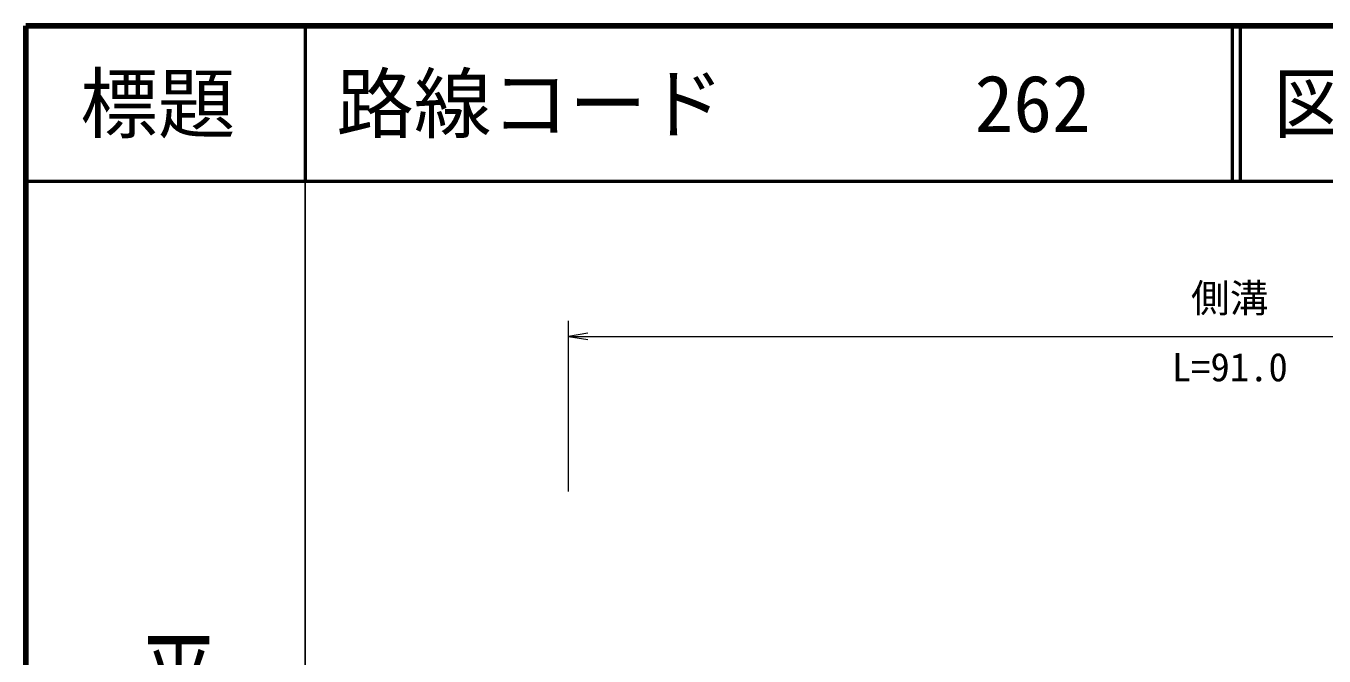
# Model space of a CAD drawing. Units: millimetres at full size, sheet at 1:1000; details may follow other scales. Extents: x 40000 to 680000, y 20000 to 380000.
# Drawn here: x 40000 to 123663, y 339406 to 380000 of the extents above; entities that cross this region are included whole.
import ezdxf
from ezdxf.enums import TextEntityAlignment as Align

# ---------------------------------------------------------------- set-up
doc = ezdxf.new("R2010")
doc.units = ezdxf.units.MM
doc.header["$LTSCALE"] = 1000
for name, color, linetype, lineweight in [('M-STR-HTXT', 7, 'Continuous', 13), ('M-TTL', 2, 'Continuous', 140), ('M-TTL-BAND', 7, 'Continuous', 25), ('M-TTL-LINE', 7, 'Continuous', 50)]:
    doc.layers.add(name, color=color, linetype=linetype, lineweight=lineweight)
doc.layers.add('M-TTL-TXT', color=7, linetype='Continuous')
doc.styles.add('@ＭＳ ゴシック', font='')
doc.styles.add('ＭＳ ゴシック', font='')
doc.styles.get('@ＭＳ ゴシック').set_extended_font_data('@MS Gothic')
doc.styles.get('ＭＳ ゴシック').set_extended_font_data('MS Gothic')

# ---------------------------------------------------------------- blocks, each defined once
blk = doc.blocks.new('open_arrow')
at = {"color": 0, "linetype": 'Continuous', "lineweight": -2}
blk.add_lwpolyline([(7.5, 1.25), (0, 0), (7.5, -1.25)], dxfattribs=at)

msp = doc.modelspace()

# ---------------------------------------------------------------- linework, layer by layer
at = {"layer": 'M-STR-HTXT'}
for p, q in [((74961, 350000), (74961, 361000)), ((74961, 360000), (160216, 360000))]:
    msp.add_line(p, q, dxfattribs=at)
at = {"layer": 'M-TTL'}
for p, q in [((40000, 380000), (40000, 20000)), ((680000, 380000), (40000, 380000))]:
    msp.add_line(p, q, dxfattribs=at)
at = {"layer": 'M-TTL-BAND'}
msp.add_line((58000, 370000), (58000, 20000), dxfattribs=at)
at = {"layer": 'M-TTL-LINE'}
for p, q in [((58000, 380000), (58000, 370000)), ((117750, 380000), (117750, 370000)), ((118250, 380000), (118250, 370000)), ((40000, 370000), (680000, 370000))]:
    msp.add_line(p, q, dxfattribs=at)

# ---------------------------------------------------------------- block references
at = {"layer": 'M-STR-HTXT', "xscale": 167, "yscale": 167}
msp.add_blockref('open_arrow', (74961, 360000), dxfattribs=at)

# ---------------------------------------------------------------- texts
at = {"layer": 'M-STR-HTXT', "style": 'ＭＳ ゴシック'}
for s, p in [('側溝', (117588, 361000)), ('L=91.0', (117588, 356556))]:
    msp.add_text(s, height=1833, dxfattribs=at).set_placement(p, align=Align.BOTTOM_CENTER)
at = {"layer": 'M-TTL-BAND', "style": '@ＭＳ ゴシック', "width": 1.4}
msp.add_text('平  面  図', height=3666, rotation=270, dxfattribs=at).set_placement((49777, 306475), align=Align.MIDDLE_RIGHT)
at = {"layer": 'M-TTL-TXT', "style": 'ＭＳ ゴシック'}
msp.add_text('標題', height=3666, dxfattribs=at).set_placement((48500, 375000), align=Align.MIDDLE_CENTER)
for s, p in [('路線コード', (60000, 375000)), ('262', (101142, 375000)), ('図面コード', (120380, 375000))]:
    msp.add_text(s, height=3666, dxfattribs=at).set_placement(p, align=Align.MIDDLE_LEFT)

doc.saveas('drawing.dxf')
